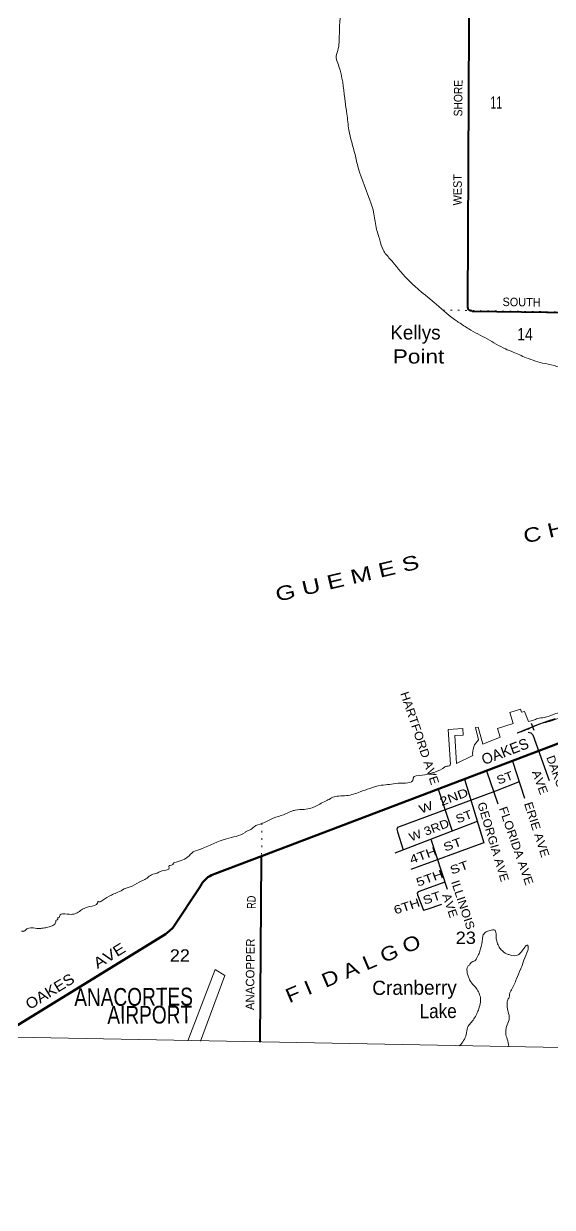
# Model space of a CAD drawing. Header units: feet. Extents: x -489137 to -242534, y 368785 to 558127.
# Drawn here: x -408461 to -400959, y 368785 to 385596 of the extents above; entities that cross this region are included whole.
import ezdxf

# ---------------------------------------------------------------- set-up
doc = ezdxf.new("R2010")
doc.units = ezdxf.units.FT
doc.header["$LTSCALE"] = 70
doc.linetypes.add('DOTTED', pattern=[1.5, 0.3, -1.2])
doc.linetypes.add('LONG_DASHED', pattern=[7.5, 6, -1.5])
for name, color, linetype, lineweight in [('17', 7, 'Continuous', 25), ('23', 7, 'Continuous', 70), ('26', 7, 'Continuous', 40), ('27', 7, 'Continuous', 13), ('29', 7, 'Continuous', 25), ('34', 7, 'Continuous', 25), ('36', 7, 'Continuous', 13), ('39', 7, 'Continuous', 13), ('4', 7, 'Continuous', 13), ('63', 7, 'Continuous', 25), ('7', 7, 'DOTTED', 13)]:
    doc.layers.add(name, color=color, linetype=linetype, lineweight=lineweight)
for name, color, linetype in [('30', 7, 'Continuous'), ('41', 7, 'Continuous'), ('42', 7, 'Continuous')]:
    doc.layers.add(name, color=color, linetype=linetype)

msp = doc.modelspace()

# ---------------------------------------------------------------- linework, layer by layer
at = {"layer": '23'}
for points in [[(-405087.48, 373771.14), (-399752.8, 375796.96), (-399743.14, 375804.25), (-399677.95, 375807.79), (-398569.08, 375756.73)], [(-408829.88, 371199.79), (-406447.01, 372663.21), (-406393.78, 372710.71), (-406346.62, 372756.29), (-405952.68, 373345.14), (-405936.88, 373374.87), (-405918.06, 373402.79), (-405896.42, 373428.59), (-405872.2, 373451.98), (-405845.67, 373472.72), (-405817.12, 373490.57), (-405796.34, 373500.71), (-405771.54, 373511.37), (-405746.34, 373520.94), (-405087.48, 373771.14)]]:
    msp.add_lwpolyline(points, dxfattribs=at)
at = {"layer": '26'}
for points in [[(-402103.28, 381519.11), (-402104.73, 381518.89), (-402109.85, 381518.48), (-402114.98, 381518.61), (-402120.08, 381519.27), (-402125.07, 381520.46), (-402129.92, 381522.16), (-402134.56, 381524.36), (-402138.94, 381527.04), (-402143.02, 381530.16), (-402146.75, 381533.69), (-402150.1, 381537.59), (-402153.01, 381541.81), (-402155.45, 381546.29), (-402160.14, 381571.24), (-402160.01, 381596.29), (-402118.46, 389533.15), (-397104.88, 389429.71)], [(-402098.53, 381511.76), (-398587.23, 381464.34)], [(-405106.08, 371131.6), (-405087.7, 373740.53), (-405087.48, 373771.14)]]:
    msp.add_lwpolyline(points, dxfattribs=at)
at = {"layer": '29'}
for p, q in [((-401525.29, 375123.86), (-401355.09, 374595.89)), ((-401893.42, 374984.07), (-401730.81, 374515.41)), ((-402581.27, 374722.86), (-402381.15, 374129.69)), ((-403187.18, 373819.23), (-402022.81, 374267.71)), ((-402685.26, 374012.55), (-402450.97, 373305.04))]:
    msp.add_line(p, q, dxfattribs=at)
for points in [[(-401301.01, 375534.69), (-401261.96, 375524.75), (-401237.81, 375494.38), (-401001.54, 374847.32)], [(-401429.57, 374826.92), (-401765.35, 374694.06), (-403154.82, 374177.91), (-403164.37, 374157.35), (-403156.8, 374119.69), (-403073.59, 373862.98)], [(-402203.07, 374866.48), (-401931.38, 373964.02), (-401957.98, 373952.86), (-402965.14, 373584.67)], [(-402482.86, 373401.35), (-402860.98, 373265.63), (-402878.09, 373244.99), (-402872.42, 373225.81), (-402785, 373007.83), (-402734.14, 373020.19), (-402524.85, 373090.23)]]:
    msp.add_lwpolyline(points, dxfattribs=at)
at = {"layer": '34', "lineweight": 13}
msp.add_spline([(-399583.56, 376236.27), (-399682.06, 376172.52), (-399812.44, 376088.5), (-399954.41, 376024.76), (-400180.4, 375946.53), (-400383.21, 375882.79), (-400551.26, 375836.43), (-400658.46, 375807.46), (-400814.92, 375749.51), (-401020.63, 375679.97), (-401142.32, 375648.1), (-401214.75, 375622.03), (-401298.77, 375578.57), (-401458.12, 375520.62)], degree=3, dxfattribs=at)
at = {"layer": '36'}
msp.add_lwpolyline([(-406131.7, 371150.32), (-405742.67, 372163.3), (-405606.84, 372076.3), (-405949.54, 371146.99)], dxfattribs=at)
at = {"layer": '39'}
msp.add_line((-402321.24, 375088.17), (-402087.33, 375201.18), dxfattribs=at)
for points in [[(-402004.99, 375425.66), (-402050.62, 375599.86), (-402010.2, 375603.22), (-401944.49, 375364.42), (-401697.67, 375460.79), (-401737.5, 375587.02), (-401513.64, 375657.66), (-401562.05, 375811.03), (-401408.79, 375859.54), (-401394.84, 375815.45), (-401354.73, 375828.14), (-401297.29, 375686.75)], [(-402405.88, 375072.46), (-402438.16, 375573.51), (-402230.6, 375586.88), (-402224.55, 375493.24), (-402344.43, 375485.49), (-402318.84, 375089.15)]]:
    msp.add_lwpolyline(points, dxfattribs=at)
msp.add_arc((-401833.14, 375235.29), 256.47, 132.07424, 187.64289, dxfattribs=at)
for points in [[(-402965.69, 391256.12), (-402975.95, 391246.22), (-403046.79, 391108.24), (-403100.53, 391030.49), (-403117.78, 390962.2), (-403134.47, 390928.19), (-403249.55, 390550.95), (-403335.7, 390340.63), (-403369.66, 390236.33), (-403417.21, 390041.48), (-403425.18, 389922.62), (-403423.63, 389894.36), (-403437.03, 389813.9), (-403543.09, 389620.06), (-403555.95, 389573.88), (-403665.95, 389386.15), (-403709.04, 389342.51), (-403754.89, 389252.51), (-403788.8, 389027.19), (-403804.48, 388805.6), (-403779.09, 388627.68), (-403776.81, 388518.73), (-403781.04, 388381.66), (-403766.29, 388169.63), (-403775.75, 387958.01), (-403778.49, 387913.69), (-403826.94, 387412.3), (-403866.34, 387221.36), (-403886.13, 386995.8), (-403897.83, 386770.11), (-403901.48, 386419.23), (-403916.7, 386100.82), (-403944.2, 385897.58), (-403981.64, 385452.5), (-404003.67, 385212.86), (-404025.57, 385106.34), (-404019.91, 385082.03), (-403987.1, 384988.71), (-403905.6, 384535.56), (-403882.13, 384363.73), (-403874.81, 384317.22), (-403846.23, 384086.82), (-403759.04, 383736.44), (-403713.6, 383550.12), (-403530.11, 383038.78), (-403495.67, 382921.22), (-403458.82, 382702.79), (-403407.27, 382520.4), (-403361.06, 382382.48), (-403264.17, 382257.81), (-403016.58, 381967.25), (-402851.52, 381815.22), (-402604.57, 381609.36), (-402305.76, 381366.33), (-402283.79, 381351.84), (-402145.97, 381262.79), (-401881.88, 381119.17), (-401625.82, 380977.7), (-401515.56, 380931.47), (-401329.16, 380851.68), (-401062.07, 380768.51), (-400893.21, 380727.33), (-400774.85, 380682.98), (-400399.85, 380658.49), (-400357.45, 380659.79), (-400135.93, 380629.83), (-399924.01, 380630.27), (-399821.03, 380632.56), (-399794.58, 380646.24), (-399697.47, 380660.72), (-399564.15, 380668.55), (-399531.79, 380672.03), (-399410.47, 380686.12), (-399255.02, 380689.53), (-399204.21, 380710.86), (-399135.35, 380725.83), (-399114.94, 380739.61), (-399059.97, 380768.92), (-398936.41, 380797.08), (-398830.71, 380843.7), (-398658.33, 380895.24), (-398558.41, 380958.08), (-398205.09, 381091.25), (-398156.41, 381106.57), (-398093.23, 381143.82), (-397819.51, 381221.87), (-397811.34, 381227.78), (-397750.13, 381269.1), (-397672.94, 381300.05), (-397480.39, 381382.85)], [(-401295.93, 375685.08), (-401225.55, 375702.89), (-401170.68, 375726.16), (-401075.6, 375740.68), (-400933.55, 375788.7), (-400738.69, 375858.01), (-400702.01, 375879.57), (-400627.01, 375900.48), (-400515.68, 375920.79), (-400412.2, 375955.34), (-400395.99, 375959.1), (-400268.23, 375997.27), (-400241.67, 376016.98), (-400107.95, 376049), (-400018.76, 376073.72), (-399939.52, 376106.65), (-399843.68, 376167.55), (-399813.29, 376175.1), (-399776.42, 376208.76), (-399715.4, 376237.99), (-399698.93, 376257.87), (-399629.71, 376295.02), (-399625.49, 376307.05), (-399597.14, 376312.62), (-399586.83, 376326.57), (-399438.69, 376376.49), (-399406.35, 376379.97), (-399361.6, 376401.4), (-399351.54, 376399.22), (-399315.06, 376408.68), (-399282.42, 376430.31), (-399241.91, 376439.71), (-399186.94, 376469.03), (-399055.05, 376513.19), (-399038.68, 376527.03), (-398939.14, 376567.69), (-398930.87, 376579.65), (-398884.2, 376594.99), (-398867.81, 376610.85), (-398823.12, 376628.24)], [(-402483.45, 375040.48), (-402439.24, 375052.93), (-402410.04, 375061.16), (-402413.09, 375065.18), (-402408.28, 375071.48)], [(-408461.02, 372706.22), (-408452.3, 372707.09), (-408440, 372718.98), (-408328.45, 372753.4), (-408219.59, 372745.52), (-408183.19, 372750.96), (-408118.39, 372763.98), (-408006.17, 372840.74), (-408003.88, 372856.83), (-407985.57, 372866.61), (-407977.1, 372890.66), (-407983.13, 372892.79), (-407970.95, 372896.61), (-407950.49, 372914.41), (-407942, 372940.49), (-407909.52, 372952.05), (-407782.48, 372945.87), (-407721.76, 372956.94), (-407654.47, 373000.17), (-407522.35, 373058.45), (-407410.44, 373115.04), (-407404.2, 373127.04), (-407392.12, 373124.82), (-407339.31, 373146.11), (-407217.02, 373220.69), (-407143.87, 373251.72), (-407123.57, 373259.44), (-407034.02, 373306.33), (-406922.33, 373348.82), (-406785.96, 373421.13), (-406759.56, 373430.77), (-406627.03, 373515.25), (-406586.52, 373524.65), (-406497.1, 373563.47), (-406395.44, 373610.16), (-406403.18, 373630.46), (-406346.3, 373653.7), (-406338, 373667.68), (-406283.11, 373692.97), (-406093.73, 373798.67), (-406081.39, 373812.58), (-405953.31, 373870.92), (-405937.07, 373876.69), (-405583.61, 374019.96), (-405319.79, 374110.3), (-405285.11, 374133.91), (-405236.4, 374151.24), (-405191.39, 374188.79), (-405075.54, 374239.27), (-404918.99, 374311.25), (-404772.88, 374361.22), (-404669.2, 374407.87), (-404606.33, 374426.97), (-404479.03, 374436.92), (-404383.88, 374455.49), (-404316.88, 374480.57), (-404158.1, 374564.6), (-404143.89, 374570.41), (-404074.64, 374609.58), (-403989.61, 374626.29), (-403878.51, 374632.49), (-403685.93, 374685.7), (-403547.89, 374735.8), (-403387.75, 374779.48), (-403268.49, 374791.58), (-403147.14, 374807.68), (-402934.25, 374868.62), (-402934.09, 374878.7), (-402808.28, 374920.95), (-402664.41, 374956.83), (-402522.28, 375010.9), (-402483.45, 375040.48)], [(-408492.72, 372707.25), (-408488.66, 372706.23), (-408480.95, 372705.21), (-408472.65, 372705.14), (-408461.95, 372705.5), (-408461.02, 372706.22)], [(-402274.51, 371080.17), (-402181.54, 371238.03), (-402161.72, 371340.54), (-402118.34, 371402.32), (-402073.02, 371460.03), (-402031.46, 371533.95), (-402002.04, 371606.05), (-401980.34, 371700.47), (-401979.3, 371764.98), (-402008.29, 371844.11), (-402049.58, 371911.37), (-402103.12, 371970.75), (-402140.45, 372033.9), (-402165.37, 372114.98), (-402170.58, 372167.5), (-402159.87, 372205.64), (-402129.12, 372235.37), (-402127.01, 372241.38), (-402039.18, 372306.45), (-402032.93, 372318.44), (-401997.43, 372392.46), (-401978.23, 372456.66), (-401949.73, 372597.35), (-401938.73, 372653.63), (-401897.66, 372697.3), (-401875.27, 372709.02), (-401806.41, 372724), (-401774.16, 372721.43), (-401766.29, 372709.2), (-401754.8, 372670.69), (-401757.56, 372624.35), (-401748.33, 372571.76), (-401746.44, 372563.67), (-401719.3, 372494.64), (-401683.8, 372443.63), (-401608.04, 372385.88), (-401561.87, 372370.98), (-401444.85, 372369), (-401405.9, 372406.66), (-401346.11, 372484.3), (-401313.45, 372507.94), (-401299.87, 372473.44), (-401308.63, 372431.23), (-401361.28, 372294.99), (-401405.57, 372176.75), (-401409.77, 372166.74), (-401468.47, 372030.61), (-401539.64, 371872.49), (-401554.12, 371850.55), (-401573.58, 371770.22), (-401594.57, 371720.16), (-401601.4, 371671.87), (-401592.75, 371583), (-401570, 371491.87), (-401572.73, 371447.55), (-401608.6, 371351.35), (-401619.69, 371289.02), (-401620.24, 371254.75), (-401599.32, 371175.75), (-401576.33, 371069)]]:
    msp.add_spline(points, degree=3, dxfattribs=at)
at = {"layer": '4'}
msp.add_lwpolyline([(-242558.54, 553372.83), (-244583.22, 368785.28), (-275154.66, 369142.74), (-305725.57, 369542.24), (-336295.9, 369983.8), (-366865.58, 370467.41), (-397434.59, 370993.07), (-428002.84, 371560.78), (-458570.27, 372170.54), (-489136.84, 372822.34), (-485065.03, 557803.58)], dxfattribs=at)
msp.add_lwpolyline([(-242558.54, 553372.83), (-244583.22, 368785.28), (-275154.66, 369142.74), (-305725.57, 369542.24), (-336295.9, 369983.8), (-366865.58, 370467.41), (-397434.59, 370993.07), (-428002.84, 371560.78), (-458570.27, 372170.54), (-489136.84, 372822.34), (-485065.03, 557803.58)], dxfattribs=at)
at = {"layer": '63'}
msp.add_line((-401261.47, 375663.6), (-401221.12, 375560.62), dxfattribs=at)
at = {"layer": '63', "linetype": 'LONG_DASHED'}
msp.add_lwpolyline([(-400918.15, 375722.97), (-401007.01, 375693.8), (-401087.82, 375668.39), (-401142.01, 375647.04), (-401202.87, 375623.2), (-401230.96, 375610.65), (-401256.31, 375599.49), (-401297.76, 375585.48), (-401376.43, 375553.6), (-401457.78, 375519.57)], dxfattribs=at)
at = {"layer": '7'}
for p, q in [((-402508.66, 381528.76), (-399543.93, 381480.65)), ((-405080.88, 374236.9), (-405104.65, 371131.53)), ((-405080.86, 374239.13), (-405081.08, 374210.03))]:
    msp.add_line(p, q, dxfattribs=at)

# ---------------------------------------------------------------- texts
at = {"layer": '17'}
msp.add_text('OAKES', height=151.3, rotation=20.793, dxfattribs=at).set_placement((-401928.63, 375065.63))
for s, width, p in [('AVE', 1.2, (-407413.51, 372168.68)), ('OAKES', 1.1, (-408376.65, 371587.33))]:
    msp.add_text(s, height=151.3, rotation=31.538, dxfattribs=dict(at, width=width)).set_placement(p)
at = {"layer": '27'}
for s, rotation, width, p in [('SHORE', 89.7, 0.9, (-402236.25, 384279.12)), ('WEST', 89.7, 0.95, (-402245.36, 383015.68)), ('SOUTH', 359.071, 0.95, (-401665.9, 381585.72)), ('RD', 89.561, 0.8, (-405170.87, 373024.28))]:
    msp.add_text(s, height=121.1, rotation=rotation, dxfattribs=dict(at, width=width)).set_placement(p)
msp.add_text('ANACOPPER', height=121.1, rotation=89.561, dxfattribs=at).set_placement((-405190.82, 371585.71))
at = {"layer": '30'}
for s, rotation, width, p in [('HARTFORD AVE', 288.643, 1.1, (-403118.06, 376084.11)), ('DAKOTA', 290.059, 1.05, (-401046.39, 375176.42)), ('ST', 20.379, 1.15, (-401723.14, 374788.55)), ('AVE', 290.059, 1.1, (-401250.22, 374967.6)), ('W  2ND', 20.379, 1.3, (-402823.7, 374375.33)), ('ST', 21.065, 1.15, (-402302.98, 374235.89)), ('GEORGIA AVE', 286.755, 1.05, (-402023.99, 374519.48)), ('FLORIDA AVE', 289.135, 1.1, (-401718.51, 374451.31)), ('ERIE AVE', 287.868, 1.1, (-401361.3, 374519.48)), ('W 3RD', 21.065, 1.15, (-402964.38, 373980.06)), ('4TH  ST', 20.081, 1.3, (-402959.69, 373661.19)), ('5TH  ST', 19.745, 1.3, (-402865.83, 373338.26)), ('ILLINOIS ', 288.322, 1.1, (-402396.55, 373407.86)), ('6TH ST', 18.503, 1.25, (-403185.27, 372943.56)), ('AVE', 288.322, 1.1, (-402521.46, 373220.5))]:
    msp.add_text(s, height=120, rotation=rotation, dxfattribs=dict(at, width=width)).set_placement(p)
at = {"layer": '36', "width": 0.8}
for s, p in [('ANACORTES', (-407743, 371642.87)), ('AIRPORT', (-407273.36, 371390.95))]:
    msp.add_text(s, height=253, rotation=0.314, dxfattribs=at).set_placement(p)
at = {"layer": '41'}
for s, rotation, width, p in [('C H A N N E L', 13.183, 1.3, (-401344.69, 378212.32)), ('G U E M E S', 13.185, 1.35, (-404862.16, 377384.65)), ('Lake', 0.312, 0.9, (-402841.63, 371471))]:
    msp.add_text(s, height=201.8, rotation=rotation, dxfattribs=dict(at, width=width)).set_placement(p)
msp.add_text('Cranberry', height=201.8, rotation=0.312, dxfattribs=at).set_placement((-403514.12, 371801.16))
at = {"layer": '42'}
msp.add_text('Kellys', height=200, dxfattribs=at).set_placement((-403258.1, 381110.68))
at = {"layer": '42', "width": 1.2}
msp.add_text('Point', height=200, dxfattribs=at).set_placement((-403224, 380769.77))
msp.add_text('F I  D A L G O', height=201.8, rotation=22.996, dxfattribs=at).set_placement((-404692.23, 371682.51))
at = {"layer": '7'}
for s, width, p in [('11', 0.65, (-401838.13, 384390.34)), ('14', 0.85, (-401456.6, 381099.29)), ('23', 1.1, (-402330.62, 372525.88)), ('22', 1.1, (-406388.05, 372274.34))]:
    msp.add_text(s, height=175, dxfattribs=dict(at, width=width)).set_placement(p)

doc.saveas('drawing.dxf')
